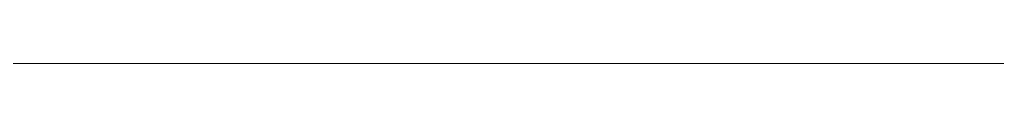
# Model space of a CAD drawing. Header units: metres. Extents: x 0 to 105485, y 0 to 425721.
# Drawn here: x 104936.557 to 104937.375, y 425453.23 to 425453.23 of the extents above; entities that cross this region are included whole.
import ezdxf

# ---------------------------------------------------------------- set-up
doc = ezdxf.new("R2010")
doc.units = ezdxf.units.M
doc.header["$MEASUREMENT"] = 0
doc.layers.add('B-XX-MO-ONDERZOEK_SONDERING-G', color=90, linetype='Continuous', lineweight=18)

msp = doc.modelspace()

# ---------------------------------------------------------------- linework, layer by layer
at = {"layer": 'B-XX-MO-ONDERZOEK_SONDERING-G', "color": 0, "true_color": 0xd62828}
for points in [[(104936.3655, 425453.23, -23.491), (104936.5803, 425453.23, -23.511), (104936.5731, 425453.23, -23.531), (104936.4788, 425453.23, -23.55)], [(104936.4001, 425453.23, -33.815), (104936.5908, 425453.23, -33.835), (104936.7046, 425453.23, -33.854), (104936.7809, 425453.23, -33.874), (104936.8214, 425453.23, -33.894), (104936.8653, 425453.23, -33.913), (104936.8581, 425453.23, -33.933), (104936.7815, 425453.23, -33.953), (104936.7524, 425453.23, -33.972), (104936.7234, 425453.23, -33.992), (104936.6944, 425453.23, -34.011), (104936.6968, 425453.23, -34.031), (104936.729, 425453.23, -34.051), (104936.6131, 425453.23, -34.07), (104936.5983, 425453.23, -34.09), (104936.5834, 425453.23, -34.11), (104936.5685, 425453.23, -34.129), (104936.5945, 425453.23, -34.149), (104936.6079, 425453.23, -34.169), (104936.5866, 425453.23, -34.188), (104936.5789, 425453.23, -34.208), (104936.5444, 425453.23, -34.228)], [(104937.3858, 425453.23, -28.541), (104937.0523, 425453.23, -28.56), (104936.7693, 425453.23, -28.58), (104936.5823, 425453.23, -28.6), (104936.4388, 425453.23, -28.62)], [(104936.4659, 425453.23, -22.918), (104936.5775, 425453.23, -22.938), (104936.6973, 425453.23, -22.958), (104936.808, 425453.23, -22.978), (104936.8259, 425453.23, -22.997), (104936.7362, 425453.23, -23.017), (104936.5572, 425453.23, -23.037), (104936.4542, 425453.23, -23.057)], [(104936.4566, 425453.23, -27.142), (104936.726, 425453.23, -27.162), (104936.9394, 425453.23, -27.181), (104937.2558, 425453.23, -27.201), (104937.4926, 425453.23, -27.221)], [(104936.4616, 425453.23, -6.815), (104936.5701, 425453.23, -6.835), (104936.6246, 425453.23, -6.855), (104936.6382, 425453.23, -6.875), (104936.6294, 425453.23, -6.895), (104936.6167, 425453.23, -6.915), (104936.5927, 425453.23, -6.935), (104936.5723, 425453.23, -6.955), (104936.5464, 425453.23, -6.975)], [(104936.4623, 425453.23, -23.629), (104936.7585, 425453.23, -23.649), (104937.2562, 425453.23, -23.669), (104937.6746, 425453.23, -23.689)], [(104936.4666, 425453.23, -29.073), (104936.6637, 425453.23, -29.092), (104936.9632, 425453.23, -29.112), (104937.2145, 425453.23, -29.132), (104937.4341, 425453.23, -29.151)], [(104936.5108, 425453.23, -34.365), (104936.6549, 425453.23, -34.385), (104936.6145, 425453.23, -34.404), (104936.5708, 425453.23, -34.424), (104936.4695, 425453.23, -34.444)], [(104936.5071, 425453.23, -24.992), (104936.7986, 425453.23, -25.012), (104936.9162, 425453.23, -25.031), (104936.9, 425453.23, -25.051), (104936.8247, 425453.23, -25.071), (104936.6815, 425453.23, -25.091), (104936.5636, 425453.23, -25.11), (104936.4769, 425453.23, -25.13)], [(104936.5188, 425453.23, -29.467), (104936.8899, 425453.23, -29.487), (104937.0381, 425453.23, -29.506), (104936.8844, 425453.23, -29.526), (104936.6802, 425453.23, -29.546), (104936.4841, 425453.23, -29.565)], [(104936.5077, 425453.23, -32.577), (104936.596, 425453.23, -32.596), (104936.7068, 425453.23, -32.616), (104936.7793, 425453.23, -32.636), (104936.8414, 425453.23, -32.655), (104936.8637, 425453.23, -32.675), (104936.8716, 425453.23, -32.695), (104936.8809, 425453.23, -32.714), (104936.8883, 425453.23, -32.734), (104936.892, 425453.23, -32.754), (104936.8729, 425453.23, -32.773), (104936.8193, 425453.23, -32.793), (104936.7404, 425453.23, -32.813), (104936.6575, 425453.23, -32.832), (104936.5594, 425453.23, -32.852), (104936.4945, 425453.23, -32.872)], [(104936.5309, 425453.23, -21.535), (104936.583, 425453.23, -21.555), (104936.5027, 425453.23, -21.575)], [(104936.5044, 425453.23, -12.692), (104936.6159, 425453.23, -12.712), (104936.6955, 425453.23, -12.732), (104936.7686, 425453.23, -12.751), (104936.8656, 425453.23, -12.771), (104936.9487, 425453.23, -12.791), (104937.0548, 425453.23, -12.811), (104937.1239, 425453.23, -12.831), (104937.1818, 425453.23, -12.851), (104937.2083, 425453.23, -12.871), (104937.2289, 425453.23, -12.891), (104937.2301, 425453.23, -12.91), (104937.2096, 425453.23, -12.93), (104937.1726, 425453.23, -12.95), (104937.1531, 425453.23, -12.97), (104937.14, 425453.23, -12.99), (104937.1341, 425453.23, -13.01), (104937.1204, 425453.23, -13.03), (104937.0971, 425453.23, -13.049), (104937.0684, 425453.23, -13.069), (104937.0252, 425453.23, -13.089), (104936.9916, 425453.23, -13.109), (104936.9649, 425453.23, -13.129), (104936.947, 425453.23, -13.149), (104936.919, 425453.23, -13.169), (104936.9018, 425453.23, -13.189), (104936.8861, 425453.23, -13.208), (104936.8857, 425453.23, -13.228), (104936.9117, 425453.23, -13.248), (104936.995, 425453.23, -13.268), (104937.0934, 425453.23, -13.288), (104937.2259, 425453.23, -13.308), (104937.2973, 425453.23, -13.328), (104937.3408, 425453.23, -13.347), (104937.3502, 425453.23, -13.367), (104937.3415, 425453.23, -13.387), (104937.3493, 425453.23, -13.407), (104937.3758, 425453.23, -13.427)], [(104936.507, 425453.23, -35.052), (104936.6368, 425453.23, -35.072), (104936.7332, 425453.23, -35.091), (104936.7227, 425453.23, -35.111), (104936.6268, 425453.23, -35.131), (104936.5425, 425453.23, -35.15)], [(104936.511, 425453.23, -18.606), (104936.5628, 425453.23, -18.626), (104936.5175, 425453.23, -18.646)], [(104936.5408, 425453.23, -24.222), (104936.5695, 425453.23, -24.242), (104936.5905, 425453.23, -24.261), (104936.6465, 425453.23, -24.281), (104936.7125, 425453.23, -24.301), (104936.7905, 425453.23, -24.321), (104936.8158, 425453.23, -24.34), (104936.82, 425453.23, -24.36), (104936.8088, 425453.23, -24.38), (104936.7639, 425453.23, -24.4), (104936.6882, 425453.23, -24.419), (104936.6508, 425453.23, -24.439), (104936.6143, 425453.23, -24.459), (104936.5794, 425453.23, -24.479), (104936.5163, 425453.23, -24.498)], [(104936.5269, 425453.23, -35.405), (104936.6549, 425453.23, -35.425), (104936.7343, 425453.23, -35.445), (104936.6637, 425453.23, -35.464), (104936.5192, 425453.23, -35.484)], [(104936.5528, 425453.23, -20.289), (104936.5713, 425453.23, -20.309), (104936.5795, 425453.23, -20.329), (104936.5886, 425453.23, -20.348), (104936.5915, 425453.23, -20.368), (104936.5818, 425453.23, -20.388), (104936.5741, 425453.23, -20.408), (104936.5757, 425453.23, -20.427), (104936.6085, 425453.23, -20.447), (104936.6485, 425453.23, -20.467), (104936.7329, 425453.23, -20.487), (104936.7712, 425453.23, -20.507), (104936.6543, 425453.23, -20.526), (104936.5261, 425453.23, -20.546)], [(104936.5262, 425453.23, -36.797), (104936.6337, 425453.23, -36.817), (104936.8183, 425453.23, -36.836), (104937.0684, 425453.23, -36.856), (104937.2756, 425453.23, -36.875), (104937.4448, 425453.23, -36.895)], [(104936.5282, 425453.23, -21.891), (104936.6768, 425453.23, -21.911), (104936.8058, 425453.23, -21.931), (104937.0495, 425453.23, -21.95), (104937.108, 425453.23, -21.97), (104937.0797, 425453.23, -21.99), (104937.0649, 425453.23, -22.01), (104937.0524, 425453.23, -22.029), (104937.0294, 425453.23, -22.049), (104937.0609, 425453.23, -22.069), (104937.0925, 425453.23, -22.089), (104937.124, 425453.23, -22.108), (104937.2102, 425453.23, -22.128), (104937.6833, 425453.23, -22.148)], [(104936.549, 425453.23, -14.102), (104936.6167, 425453.23, -14.122), (104936.6711, 425453.23, -14.142), (104936.7292, 425453.23, -14.162), (104936.7726, 425453.23, -14.182), (104936.8126, 425453.23, -14.201), (104936.8315, 425453.23, -14.221), (104936.8214, 425453.23, -14.241), (104936.7844, 425453.23, -14.261), (104936.7466, 425453.23, -14.281), (104936.7023, 425453.23, -14.301), (104936.6798, 425453.23, -14.321), (104936.6787, 425453.23, -14.341), (104936.7026, 425453.23, -14.36), (104936.736, 425453.23, -14.38), (104936.7902, 425453.23, -14.4), (104936.8284, 425453.23, -14.42), (104936.8472, 425453.23, -14.44), (104936.8471, 425453.23, -14.46), (104936.8338, 425453.23, -14.48), (104936.8041, 425453.23, -14.499), (104936.7778, 425453.23, -14.519), (104936.747, 425453.23, -14.539), (104936.731, 425453.23, -14.559), (104936.705, 425453.23, -14.579), (104936.6718, 425453.23, -14.599), (104936.6308, 425453.23, -14.619), (104936.6137, 425453.23, -14.638), (104936.6209, 425453.23, -14.658), (104936.6573, 425453.23, -14.678), (104936.7077, 425453.23, -14.698), (104936.776, 425453.23, -14.718), (104936.8109, 425453.23, -14.738), (104936.8334, 425453.23, -14.758), (104936.8427, 425453.23, -14.777), (104936.8386, 425453.23, -14.797), (104936.8247, 425453.23, -14.817), (104936.8114, 425453.23, -14.837), (104936.8016, 425453.23, -14.857), (104936.7964, 425453.23, -14.877), (104936.7899, 425453.23, -14.896), (104936.784, 425453.23, -14.916), (104936.7749, 425453.23, -14.936), (104936.7644, 425453.23, -14.956), (104936.7578, 425453.23, -14.976), (104936.7537, 425453.23, -14.996), (104936.7531, 425453.23, -15.016), (104936.7672, 425453.23, -15.035), (104936.7966, 425453.23, -15.055), (104936.8403, 425453.23, -15.075), (104936.9112, 425453.23, -15.095), (104936.972, 425453.23, -15.115), (104937.0239, 425453.23, -15.135), (104937.0338, 425453.23, -15.155), (104937.0189, 425453.23, -15.174), (104936.9997, 425453.23, -15.194), (104936.9738, 425453.23, -15.214), (104936.9464, 425453.23, -15.234), (104936.9405, 425453.23, -15.254), (104936.9439, 425453.23, -15.274), (104936.9556, 425453.23, -15.294), (104936.952, 425453.23, -15.313), (104936.9533, 425453.23, -15.333), (104936.9514, 425453.23, -15.353), (104936.9481, 425453.23, -15.373), (104936.9384, 425453.23, -15.393), (104936.9236, 425453.23, -15.413), (104936.9149, 425453.23, -15.433), (104936.9022, 425453.23, -15.452), (104936.9014, 425453.23, -15.472), (104936.9293, 425453.23, -15.492), (104936.9603, 425453.23, -15.512), (104936.9982, 425453.23, -15.532), (104937.0341, 425453.23, -15.552), (104937.0596, 425453.23, -15.571), (104937.0883, 425453.23, -15.591), (104937.0937, 425453.23, -15.611), (104937.0776, 425453.23, -15.631), (104937.037, 425453.23, -15.651), (104936.989, 425453.23, -15.671), (104936.9513, 425453.23, -15.691), (104936.9213, 425453.23, -15.71), (104936.8937, 425453.23, -15.73), (104936.8836, 425453.23, -15.75), (104936.8757, 425453.23, -15.77), (104936.871, 425453.23, -15.79), (104936.8711, 425453.23, -15.81), (104936.873, 425453.23, -15.829), (104936.8752, 425453.23, -15.849), (104936.8813, 425453.23, -15.869), (104936.8872, 425453.23, -15.889), (104936.8953, 425453.23, -15.909), (104936.9008, 425453.23, -15.929), (104936.9068, 425453.23, -15.949), (104936.9159, 425453.23, -15.968), (104936.9257, 425453.23, -15.988), (104936.9412, 425453.23, -16.008), (104936.9551, 425453.23, -16.028), (104936.9764, 425453.23, -16.048), (104937.0007, 425453.23, -16.068), (104937.0328, 425453.23, -16.087), (104937.0864, 425453.23, -16.107), (104937.1342, 425453.23, -16.127), (104937.1908, 425453.23, -16.147), (104937.2295, 425453.23, -16.167), (104937.2624, 425453.23, -16.187), (104937.2641, 425453.23, -16.207), (104937.2497, 425453.23, -16.226), (104937.222, 425453.23, -16.246), (104937.1896, 425453.23, -16.266), (104937.1288, 425453.23, -16.286), (104937.0712, 425453.23, -16.306), (104936.9987, 425453.23, -16.326), (104936.9397, 425453.23, -16.345), (104936.8915, 425453.23, -16.365), (104936.8575, 425453.23, -16.385), (104936.8369, 425453.23, -16.405), (104936.8158, 425453.23, -16.425), (104936.7915, 425453.23, -16.445), (104936.7589, 425453.23, -16.464), (104936.7392, 425453.23, -16.484), (104936.7249, 425453.23, -16.504), (104936.7176, 425453.23, -16.524), (104936.7179, 425453.23, -16.544), (104936.7228, 425453.23, -16.564), (104936.7309, 425453.23, -16.584), (104936.7355, 425453.23, -16.603), (104936.734, 425453.23, -16.623), (104936.7309, 425453.23, -16.643), (104936.7298, 425453.23, -16.663), (104936.726, 425453.23, -16.683), (104936.7243, 425453.23, -16.703), (104936.7223, 425453.23, -16.722), (104936.7138, 425453.23, -16.742), (104936.7078, 425453.23, -16.762), (104936.7029, 425453.23, -16.782), (104936.6985, 425453.23, -16.802), (104936.6936, 425453.23, -16.822), (104936.6901, 425453.23, -16.841), (104936.6861, 425453.23, -16.861), (104936.6815, 425453.23, -16.881), (104936.6761, 425453.23, -16.901), (104936.6669, 425453.23, -16.921), (104936.6587, 425453.23, -16.941), (104936.6501, 425453.23, -16.96), (104936.6411, 425453.23, -16.98), (104936.6305, 425453.23, -17), (104936.6235, 425453.23, -17.02), (104936.6191, 425453.23, -17.04), (104936.6155, 425453.23, -17.06), (104936.6152, 425453.23, -17.079), (104936.6112, 425453.23, -17.099), (104936.612, 425453.23, -17.119), (104936.6119, 425453.23, -17.139), (104936.6112, 425453.23, -17.159), (104936.6155, 425453.23, -17.179), (104936.6231, 425453.23, -17.199), (104936.6343, 425453.23, -17.218), (104936.6418, 425453.23, -17.238), (104936.6473, 425453.23, -17.258), (104936.6485, 425453.23, -17.278), (104936.6508, 425453.23, -17.298), (104936.6489, 425453.23, -17.318), (104936.6444, 425453.23, -17.337), (104936.6345, 425453.23, -17.357), (104936.6216, 425453.23, -17.377), (104936.6085, 425453.23, -17.397), (104936.6018, 425453.23, -17.417), (104936.6005, 425453.23, -17.437), (104936.6024, 425453.23, -17.456), (104936.6049, 425453.23, -17.476), (104936.605, 425453.23, -17.496), (104936.6033, 425453.23, -17.516), (104936.6044, 425453.23, -17.536), (104936.6031, 425453.23, -17.556), (104936.6017, 425453.23, -17.575), (104936.601, 425453.23, -17.595), (104936.5992, 425453.23, -17.615), (104936.6048, 425453.23, -17.635), (104936.6125, 425453.23, -17.655), (104936.6207, 425453.23, -17.675), (104936.6251, 425453.23, -17.694), (104936.632, 425453.23, -17.714), (104936.6376, 425453.23, -17.734), (104936.6391, 425453.23, -17.754), (104936.6354, 425453.23, -17.774), (104936.6277, 425453.23, -17.793), (104936.6211, 425453.23, -17.813), (104936.6155, 425453.23, -17.833), (104936.6116, 425453.23, -17.853), (104936.6096, 425453.23, -17.873), (104936.6052, 425453.23, -17.893), (104936.6028, 425453.23, -17.912), (104936.6043, 425453.23, -17.932), (104936.6132, 425453.23, -17.952), (104936.6205, 425453.23, -17.972), (104936.628, 425453.23, -17.992), (104936.637, 425453.23, -18.012), (104936.6542, 425453.23, -18.031), (104936.6728, 425453.23, -18.051), (104936.7055, 425453.23, -18.071), (104936.7437, 425453.23, -18.091), (104936.7949, 425453.23, -18.111), (104936.8762, 425453.23, -18.131), (104936.9389, 425453.23, -18.15), (104936.9745, 425453.23, -18.17), (104936.9712, 425453.23, -18.19), (104936.9376, 425453.23, -18.21), (104936.8952, 425453.23, -18.23), (104936.8302, 425453.23, -18.25), (104936.7096, 425453.23, -18.269), (104936.7008, 425453.23, -18.289), (104936.6921, 425453.23, -18.309), (104936.6833, 425453.23, -18.329), (104936.6744, 425453.23, -18.349), (104936.6544, 425453.23, -18.368), (104936.5942, 425453.23, -18.388), (104936.5343, 425453.23, -18.408)], [(104936.5379, 425453.23, -35.935), (104936.7492, 425453.23, -35.954), (104937.1075, 425453.23, -35.974), (104937.2677, 425453.23, -35.994), (104937.36, 425453.23, -36.013), (104937.3872, 425453.23, -36.033)], [(104936.5396, 425453.23, -33.127), (104936.6069, 425453.23, -33.147), (104936.6706, 425453.23, -33.167), (104936.6725, 425453.23, -33.186), (104936.6557, 425453.23, -33.206), (104936.6002, 425453.23, -33.226), (104936.5549, 425453.23, -33.245)], [(104937.3901, 425453.23, -13.486), (104937.3706, 425453.23, -13.506), (104937.3535, 425453.23, -13.526), (104937.3431, 425453.23, -13.546), (104937.3403, 425453.23, -13.566), (104937.3328, 425453.23, -13.586), (104937.3163, 425453.23, -13.606), (104937.2784, 425453.23, -13.626), (104937.2243, 425453.23, -13.645), (104937.1385, 425453.23, -13.665), (104937.0724, 425453.23, -13.685), (104937.0013, 425453.23, -13.705), (104936.9422, 425453.23, -13.725), (104936.8904, 425453.23, -13.745), (104936.833, 425453.23, -13.765), (104936.7926, 425453.23, -13.784), (104936.7558, 425453.23, -13.804), (104936.7389, 425453.23, -13.824), (104936.7266, 425453.23, -13.844), (104936.7117, 425453.23, -13.864), (104936.6951, 425453.23, -13.884), (104936.6643, 425453.23, -13.904), (104936.6384, 425453.23, -13.923), (104936.6064, 425453.23, -13.943), (104936.583, 425453.23, -13.963), (104936.5578, 425453.23, -13.983), (104936.5406, 425453.23, -14.003)], [(104937.507, 425453.23, -24.024), (104937.3318, 425453.23, -24.044), (104937.192, 425453.23, -24.064), (104937.0549, 425453.23, -24.084), (104936.9072, 425453.23, -24.103), (104936.8164, 425453.23, -24.123), (104936.7158, 425453.23, -24.143), (104936.63, 425453.23, -24.163), (104936.545, 425453.23, -24.182)], [(104936.5556, 425453.23, -19.656), (104936.5787, 425453.23, -19.675), (104936.5813, 425453.23, -19.695), (104936.5651, 425453.23, -19.715), (104936.5475, 425453.23, -19.735)], [(104937.4702, 425453.23, -22.385), (104937.0998, 425453.23, -22.405), (104936.8196, 425453.23, -22.425), (104936.5491, 425453.23, -22.444)], [(104936.5567, 425453.23, -27.024), (104936.576, 425453.23, -27.043), (104936.5494, 425453.23, -27.063)], [(104937.5003, 425453.23, -29.329), (104937.2129, 425453.23, -29.349), (104936.979, 425453.23, -29.368), (104936.7079, 425453.23, -29.388), (104936.5551, 425453.23, -29.408)], [(104937.3785, 425453.23, -36.052), (104937.3288, 425453.23, -36.072), (104937.2561, 425453.23, -36.092), (104937.1811, 425453.23, -36.111), (104937.02, 425453.23, -36.131), (104936.8388, 425453.23, -36.15), (104936.6888, 425453.23, -36.17), (104936.5552, 425453.23, -36.19)], [(104937.4509, 425453.23, -41.548), (104937.2628, 425453.23, -41.567), (104937.0272, 425453.23, -41.587), (104936.7446, 425453.23, -41.606), (104936.7007, 425453.23, -41.626), (104936.6568, 425453.23, -41.645), (104936.6481, 425453.23, -41.665), (104936.6393, 425453.23, -41.684), (104936.6306, 425453.23, -41.704), (104936.6111, 425453.23, -41.724), (104936.5917, 425453.23, -41.743), (104936.5722, 425453.23, -41.763), (104936.5879, 425453.23, -41.782), (104936.8614, 425453.23, -41.802), (104937.0299, 425453.23, -41.821), (104937.1322, 425453.23, -41.841), (104937.1767, 425453.23, -41.86), (104937.1602, 425453.23, -41.88), (104937.0994, 425453.23, -41.899), (104937.0298, 425453.23, -41.919), (104936.9791, 425453.23, -41.938), (104936.9529, 425453.23, -41.958), (104936.973, 425453.23, -41.977), (104937.0438, 425453.23, -41.997), (104937.2047, 425453.23, -42.016), (104937.3562, 425453.23, -42.036), (104937.4599, 425453.23, -42.055)], [(104937.5089, 425453.23, -42.133), (104937.3699, 425453.23, -42.153), (104937.1689, 425453.23, -42.172), (104937.0028, 425453.23, -42.192), (104936.9757, 425453.23, -42.211), (104936.9485, 425453.23, -42.231), (104936.9213, 425453.23, -42.25), (104937.1829, 425453.23, -42.269), (104937.5097, 425453.23, -42.289)], [(104937.4438, 425453.23, -27.378), (104937.3552, 425453.23, -27.398), (104937.2714, 425453.23, -27.418), (104937.1846, 425453.23, -27.438), (104937.1759, 425453.23, -27.457), (104937.1743, 425453.23, -27.477), (104937.1617, 425453.23, -27.497), (104937.2368, 425453.23, -27.516), (104937.4172, 425453.23, -27.536)], [(104937.3824, 425453.23, -39.791), (104937.3562, 425453.23, -39.811), (104937.3279, 425453.23, -39.831), (104937.328, 425453.23, -39.85), (104937.3341, 425453.23, -39.87), (104937.3576, 425453.23, -39.889), (104937.4168, 425453.23, -39.909)]]:
    msp.add_polyline3d(points, dxfattribs=at)

doc.saveas('drawing.dxf')
